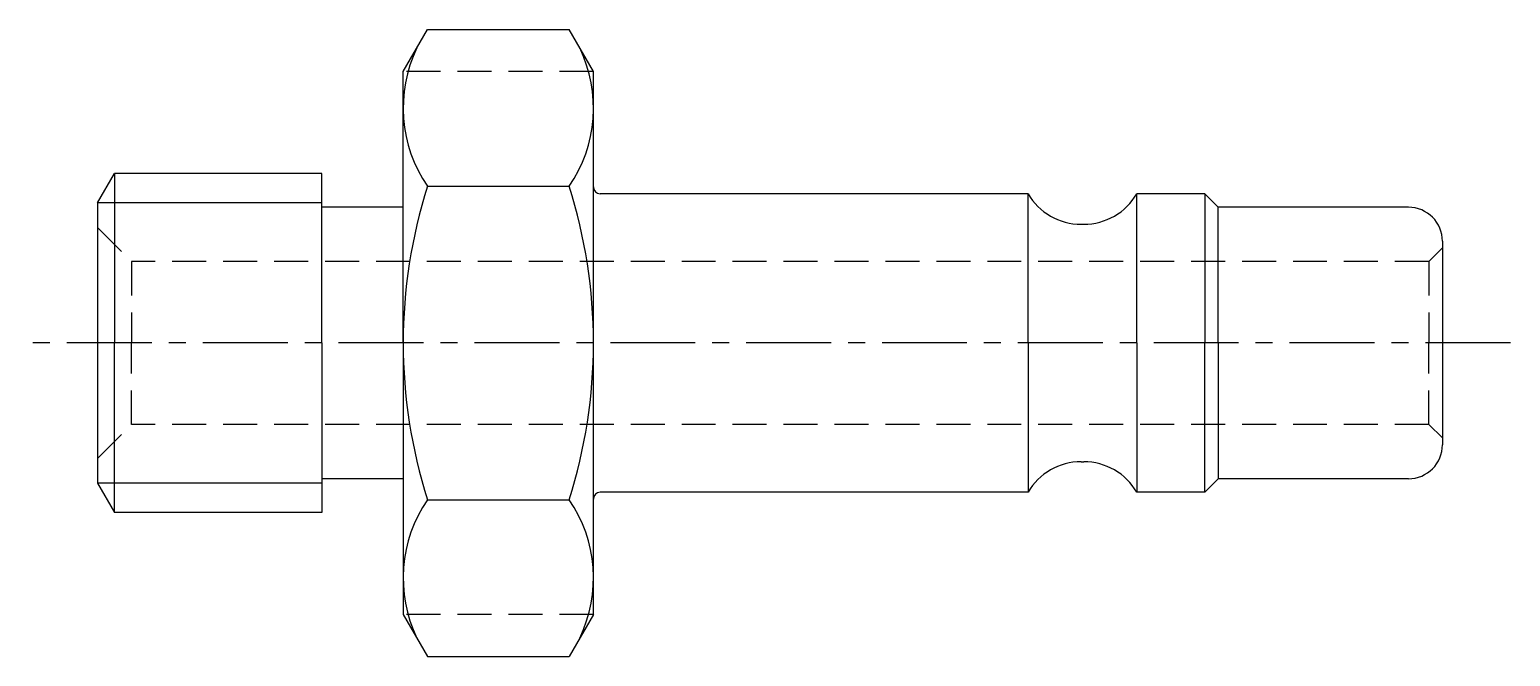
# Model space of a CAD drawing. Extents: x 0.5 to 36.7, y 0 to 40.4.
# Drawn here: x 14.89 to 36.69, y 31.13 to 40.36 of the extents above; entities outside this region: 2.
import ezdxf

# ---------------------------------------------------------------- set-up
doc = ezdxf.new("R2010")
doc.units = 0
doc.linetypes.add('CENTER', pattern=[2, 1.25, -0.25, 0.25, -0.25])
doc.linetypes.add('DASHED', pattern=[0.75, 0.5, -0.25])
doc.layers.get('0').update_dxf_attribs({"linetype": 'CONTINUOUS'})
doc.layers.add('CENTER', color=1, linetype='CENTER')
doc.styles.get("Standard").update_dxf_attribs({"font": 'txt.shx'})

# ---------------------------------------------------------------- blocks, each defined once
blk = doc.blocks.new('*U4')
at = {"color": 7, "linetype": 'CONTINUOUS'}
blk.add_text('MCPMSS5', height=3, dxfattribs=at).set_placement((0, 0))
blk = doc.blocks.new('*U5')
at = {"color": 7, "linetype": 'CONTINUOUS'}
blk.add_text('MCPMSS 5', height=3, dxfattribs=at).set_placement((0, 5))

msp = doc.modelspace()

# ---------------------------------------------------------------- linework, layer by layer
at = {"color": 7, "linetype": 'CONTINUOUS'}
for p, q in [((20.391, 39.746), (20.749, 40.365)), ((20.749, 40.365), (22.834, 40.365)), ((23.191, 39.746), (22.834, 40.365)), ((20.391, 35.746), (20.391, 39.746)), ((23.191, 35.746), (23.191, 39.746)), ((15.891, 37.813), (16.141, 38.246)), ((19.191, 38.246), (16.141, 38.246)), ((16.141, 38.246), (16.141, 35.746)), ((19.191, 35.746), (19.191, 38.246)), ((20.749, 38.055), (22.834, 38.055)), ((29.591, 37.946), (23.291, 37.946)), ((29.591, 35.746), (29.591, 37.946)), ((32.191, 37.946), (31.191, 37.946)), ((31.191, 35.746), (31.191, 37.946)), ((32.391, 37.746), (32.191, 37.946)), ((32.191, 37.946), (32.191, 35.746)), ((15.891, 37.813), (15.891, 35.746)), ((20.391, 37.746), (19.191, 37.746)), ((35.191, 37.746), (32.391, 37.746)), ((32.391, 35.746), (32.391, 37.746)), ((30.371, 37.496), (30.412, 37.496)), ((35.691, 37.246), (35.691, 35.746)), ((15.891, 35.746), (15.891, 33.679)), ((16.141, 33.246), (16.141, 35.746)), ((19.191, 35.746), (19.191, 33.246)), ((20.391, 35.746), (20.391, 31.746)), ((23.191, 31.746), (23.191, 35.746)), ((29.591, 35.746), (29.591, 33.546)), ((31.191, 35.746), (31.191, 33.546)), ((32.191, 33.546), (32.191, 35.746)), ((32.391, 35.746), (32.391, 33.746)), ((35.691, 35.746), (35.691, 34.246)), ((30.371, 33.996), (30.412, 33.996)), ((15.891, 33.679), (16.141, 33.246)), ((20.391, 33.746), (19.191, 33.746)), ((32.391, 33.746), (32.191, 33.546)), ((35.191, 33.746), (32.391, 33.746)), ((20.749, 33.436), (22.834, 33.436)), ((29.591, 33.546), (23.291, 33.546)), ((32.191, 33.546), (31.191, 33.546)), ((19.191, 33.246), (16.141, 33.246)), ((20.391, 31.746), (20.749, 31.127)), ((23.191, 31.746), (22.834, 31.127)), ((20.749, 31.127), (22.834, 31.127))]:
    msp.add_line(p, q, dxfattribs=at)
at = {"color": 3, "linetype": 'DASHED'}
for p, q in [((23.191, 39.746), (20.391, 39.746)), ((15.891, 37.446), (16.391, 36.946)), ((35.691, 37.146), (35.491, 36.946)), ((35.491, 36.946), (16.391, 36.946)), ((16.391, 36.946), (16.391, 35.746)), ((35.491, 36.946), (35.491, 35.746)), ((16.391, 34.546), (16.391, 35.746)), ((35.491, 34.546), (35.491, 35.746)), ((15.891, 34.046), (16.391, 34.546)), ((35.491, 34.546), (16.391, 34.546)), ((35.691, 34.346), (35.491, 34.546)), ((23.191, 31.746), (20.391, 31.746))]:
    msp.add_line(p, q, dxfattribs=at)
at = {"color": 3, "linetype": 'CONTINUOUS'}
for p, q in [((19.191, 37.813), (15.891, 37.813)), ((19.191, 33.679), (15.891, 33.679))]:
    msp.add_line(p, q, dxfattribs=at)
at = {"color": 7, "linetype": 'CONTINUOUS'}
for centre, radius, start, end in [((22.436, 39.21), 2.045, 154.3842, 214.3842), ((21.147, 39.21), 2.045, 325.6158, 25.6158), ((28.034, 35.746), 7.643, 162.412, 180), ((15.549, 35.746), 7.643, 0, 17.588), ((23.291, 38.046), 0.1, 180, 270), ((30.371, 38.396), 0.9, 210, 270), ((30.412, 38.396), 0.9, 270, 330), ((35.191, 37.246), 0.5, 0, 90), ((28.034, 35.746), 7.643, 180, 197.588), ((15.549, 35.746), 7.643, 342.412, 0), ((35.191, 34.246), 0.5, 270, 0), ((30.371, 33.096), 0.9, 90, 150), ((30.412, 33.096), 0.9, 30, 90), ((22.436, 32.282), 2.045, 145.6158, 205.6158), ((21.147, 32.282), 2.045, 334.3842, 34.3842), ((23.291, 33.446), 0.1, 90, 180)]:
    msp.add_arc(centre, radius, start, end, dxfattribs=at)
at = {"layer": 'CENTER', "color": 1, "linetype": 'CENTER'}
msp.add_line((36.691, 35.746), (14.891, 35.746), dxfattribs=at)

# ---------------------------------------------------------------- block references
at = {"color": 7, "linetype": 'CONTINUOUS'}
for name in ['*U5', '*U4']:
    msp.add_blockref(name, (0, 0), dxfattribs=at)

doc.saveas('drawing.dxf')
